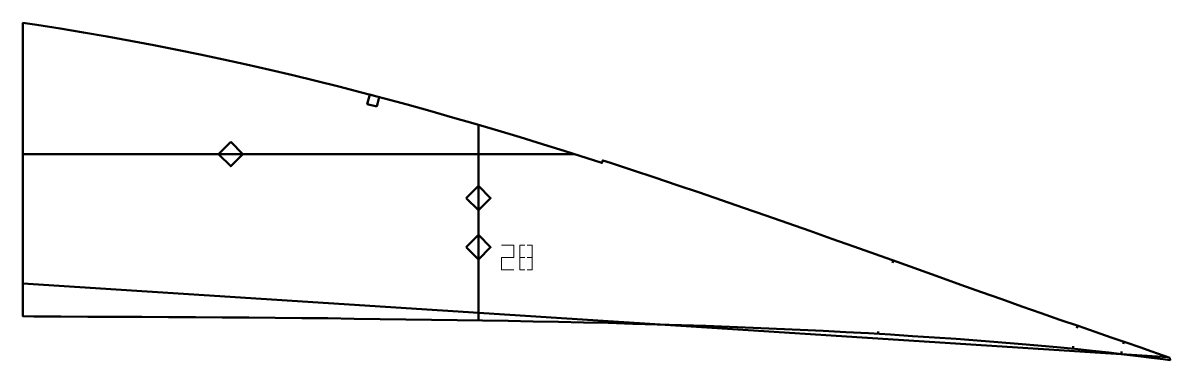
# Model space of a CAD drawing. Header units: metres. Extents: x 484 to 953, y 116 to 254.
import ezdxf

# ---------------------------------------------------------------- set-up
doc = ezdxf.new("R2010")
doc.units = ezdxf.units.M
doc.layers.add('Layer', color=1, linetype='Continuous', lineweight=50)
doc.layers.add('NumLabel', color=1, linetype='Continuous', lineweight=15)

msp = doc.modelspace()

# ---------------------------------------------------------------- linework, layer by layer
at = {"layer": 'Layer', "color": 7}
for p, q in [((669.87, 131.86), (669.87, 212.01)), ((483.51, 200), (709.25, 200)), ((562.53, 200), (574.53, 200)), ((669.87, 176.01), (669.87, 188.01)), ((669.87, 155.87), (669.87, 167.87)), ((483.51, 146.98), (951.94, 116.77))]:
    msp.add_line(p, q, dxfattribs=at)
at = {"layer": 'Layer'}
for p, q in [((839.62, 156.36), (839.29, 155.42)), ((833.35, 127.38), (833.27, 126.39)), ((915.03, 129.65), (914.7, 128.7)), ((933.95, 123.16), (933.62, 122.21)), ((913.13, 121.28), (913.04, 120.28)), ((932.99, 119.08), (932.93, 118.09))]:
    msp.add_line(p, q, dxfattribs=at)
for points in [[(952.7, 116.5), (949.97, 117.48), (945.45, 119.11), (940.42, 120.9), (934.88, 122.84), (928.79, 124.93), (922.2, 127.18), (915.18, 129.6), (907.8, 132.16), (900.11, 134.84), (892.19, 137.63), (884.05, 140.51), (875.74, 143.46), (867.28, 146.48), (858.68, 149.55), (849.97, 152.66), (841.17, 155.81), (832.31, 158.97), (823.4, 162.15), (814.45, 165.33), (805.47, 168.51), (796.46, 171.69), (787.43, 174.85), (778.38, 178), (769.32, 181.14), (760.25, 184.24), (751.16, 187.33), (742.07, 190.38), (732.97, 193.39), (723.85, 196.37), (720.71, 197.39), (720.4, 196.43), (714.42, 198.36), (705.29, 201.26), (696.13, 204.11), (686.96, 206.92), (677.76, 209.69), (668.54, 212.4), (659.29, 215.07), (650.02, 217.7), (640.73, 220.27), (631.41, 222.79), (622.07, 225.26), (612.71, 227.67), (603.32, 230.02), (593.92, 232.31), (584.49, 234.54), (575.04, 236.7), (565.57, 238.79), (556.08, 240.81), (546.57, 242.77), (537.04, 244.65), (527.5, 246.46), (517.93, 248.19), (508.35, 249.85), (498.75, 251.43), (489.14, 252.93), (483.51, 253.76), (483.51, 133.54), (487.92, 133.51), (499.02, 133.45), (510.09, 133.38), (521.13, 133.32), (532.13, 133.27), (543.11, 133.23), (554.06, 133.18), (564.98, 133.11), (575.89, 133.03), (586.76, 132.94), (597.57, 132.84), (608.32, 132.72), (619, 132.56), (629.63, 132.39), (640.18, 132.24), (650.69, 132.11), (661.16, 131.99), (671.59, 131.84), (681.97, 131.66), (692.33, 131.47), (702.63, 131.27), (712.83, 131.06), (722.94, 130.82), (732.98, 130.53), (743.01, 130.22), (752.98, 129.91), (762.86, 129.59), (772.61, 129.25), (782.27, 128.87), (791.88, 128.44), (801.45, 128), (810.92, 127.56), (820.25, 127.11), (829.43, 126.62), (838.5, 126.07), (847.52, 125.48), (856.48, 124.88), (865.31, 124.27), (873.94, 123.65), (882.39, 123), (890.66, 122.32), (898.7, 121.63), (906.47, 120.92), (913.93, 120.2), (921.04, 119.45), (927.78, 118.69), (934.09, 117.95), (939.92, 117.25), (945.21, 116.6), (949.96, 115.99), (952.84, 115.61), (952.7, 116.5)], [(628.26, 219.49), (624.39, 220.51), (625.42, 224.37), (629.28, 223.35), (628.26, 219.49)], [(568.53, 205), (573.53, 200), (568.53, 195), (563.53, 200), (568.53, 205)], [(664.87, 182.01), (669.87, 187.01), (674.87, 182.01), (669.87, 177.01), (664.87, 182.01)], [(664.87, 161.87), (669.87, 166.87), (674.87, 161.87), (669.87, 156.87), (664.87, 161.87)]]:
    msp.add_lwpolyline(points, close=True, dxfattribs=at)
at = {"layer": 'NumLabel', "color": 1}
for points in [[(679.36, 162.65), (684.36, 162.65), (684.36, 157.65), (679.36, 157.65), (679.36, 152.65), (684.36, 152.65)], [(688.86, 162.65), (686.86, 162.65), (686.86, 152.65), (688.86, 152.65)], [(689.86, 152.65), (691.86, 152.65), (691.86, 162.65), (689.86, 162.65)], [(686.86, 157.65), (688.86, 157.65)], [(689.86, 157.65), (691.86, 157.65)]]:
    msp.add_lwpolyline(points, dxfattribs=at)

doc.saveas('drawing.dxf')
